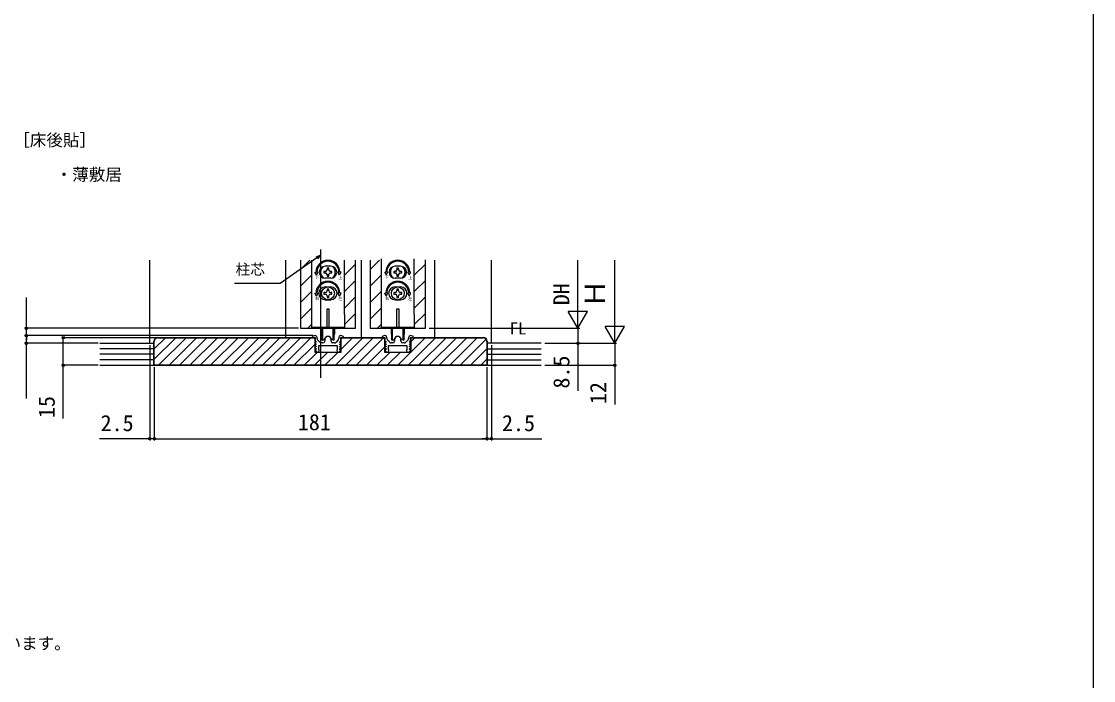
# Model space of a CAD drawing. Units: millimetres, scale not verified. Extents: x -525 to 525, y -783 to 779.
# Drawn here: x -58 to 525, y -16 to 343 of the extents above; entities that cross this region are included whole.
import ezdxf
from ezdxf.enums import TextEntityAlignment as Align

# ---------------------------------------------------------------- set-up
doc = ezdxf.new("R2010")
doc.units = ezdxf.units.MM
doc.header["$LTSCALE"] = 4
for name, color, linetype in [('0-2_USER1', 3, 'Continuous'), ('0-3_YKK_11', 7, 'Continuous'), ('0-5_YKK_12', 2, 'Continuous'), ('0-6_YKK_13', 4, 'Continuous'), ('0-8_YKK_D', 6, 'Continuous'), ('0-9_YKK_ZWAK', 7, 'Continuous'), ('0-A_YSS_K', 3, 'Continuous'), ('0-B_YSS_KE', 3, 'Continuous')]:
    doc.layers.add(name, color=color, linetype=linetype)
doc.styles.add('ＭＳ ゴシック', font='')
doc.styles.get('ＭＳ ゴシック').set_extended_font_data('MS Gothic')

msp = doc.modelspace()

# ---------------------------------------------------------------- linework, layer by layer
at = {"layer": '0-3_YKK_11'}
for p, q in [((102.46, 170.284), (102.46, 170.9)), ((103.962, 168.231), (102.717, 169.615)), ((106.66, 169.7), (106.66, 168.9)), ((110.06, 168.9), (110.06, 169.7)), ((114.004, 169.615), (112.758, 168.231)), ((114.26, 170.9), (114.26, 170.284)), ((140.46, 170.284), (140.46, 170.9)), ((141.962, 168.231), (140.717, 169.615)), ((144.66, 169.7), (144.66, 168.9)), ((148.06, 168.9), (148.06, 169.7)), ((152.004, 169.615), (150.758, 168.231)), ((152.26, 170.9), (152.26, 170.284)), ((105.66, 167.9), (104.706, 167.9)), ((112.015, 167.9), (111.06, 167.9)), ((143.66, 167.9), (142.706, 167.9)), ((150.015, 167.9), (149.06, 167.9))]:
    msp.add_line(p, q, dxfattribs=at)
for points in [[(101.46, 171.9), (101.36, 171.9), (99.828, 171.409), (99.907, 170.9), (101.36, 170.9), (101.36, 169.1), (101.972, 168.488), (101.811, 168.1), (101.448, 168.1), (101.335, 167.825), (101.972, 167.188), (101.811, 166.8), (101.448, 166.8), (101.335, 166.525), (101.972, 165.888), (101.811, 165.5), (101.448, 165.5), (101.335, 165.225), (101.972, 164.588), (101.811, 164.2), (101.448, 164.2), (101.335, 163.926), (102.36, 162.9), (103.36, 162.9), (103.548, 163.864), (103.36, 164.142), (103.36, 166.4)], [(103.36, 166.4), (113.36, 166.4), (113.36, 164.142), (113.173, 163.864), (113.36, 162.9), (114.36, 162.9), (115.386, 163.926), (115.272, 164.2), (114.91, 164.2), (114.749, 164.588), (115.386, 165.225), (115.272, 165.5), (114.91, 165.5), (114.749, 165.888), (115.386, 166.525), (115.272, 166.8), (114.91, 166.8), (114.749, 167.188), (115.386, 167.825), (115.272, 168.1), (114.91, 168.1), (114.749, 168.488), (115.36, 169.1), (115.36, 170.9), (116.813, 170.9), (116.893, 171.409), (115.36, 171.9), (115.26, 171.9)], [(139.46, 171.9), (139.36, 171.9), (137.828, 171.409), (137.907, 170.9), (139.36, 170.9), (139.36, 169.1), (139.972, 168.488), (139.811, 168.1), (139.448, 168.1), (139.335, 167.825), (139.972, 167.188), (139.811, 166.8), (139.448, 166.8), (139.335, 166.525), (139.972, 165.888), (139.811, 165.5), (139.448, 165.5), (139.335, 165.225), (139.972, 164.588), (139.811, 164.2), (139.448, 164.2), (139.335, 163.926), (140.36, 162.9), (141.36, 162.9), (141.548, 163.864), (141.36, 164.142), (141.36, 166.4)], [(141.36, 166.4), (151.36, 166.4), (151.36, 164.142), (151.173, 163.864), (151.36, 162.9), (152.36, 162.9), (153.386, 163.926), (153.272, 164.2), (152.91, 164.2), (152.749, 164.588), (153.386, 165.225), (153.272, 165.5), (152.91, 165.5), (152.749, 165.888), (153.386, 166.525), (153.272, 166.8), (152.91, 166.8), (152.749, 167.188), (153.386, 167.825), (153.272, 168.1), (152.91, 168.1), (152.749, 168.488), (153.36, 169.1), (153.36, 170.9), (154.813, 170.9), (154.893, 171.409), (153.36, 171.9), (153.26, 171.9)]]:
    msp.add_lwpolyline(points, dxfattribs=at)
for centre, radius, start, end in [((101.46, 170.9), 1, 0.00001, 89.99999), ((103.46, 170.284), 1, 180.00001, 221.98721), ((108.36, 169.7), 1.7, 359.99999, 180.00001), ((113.26, 170.284), 1, 318.01279, 359.99999), ((115.26, 170.9), 1, 90.00001, 179.99999), ((139.46, 170.9), 1, 0.00001, 89.99999), ((141.46, 170.284), 1, 180.00001, 221.98721), ((146.36, 169.7), 1.7, 359.99999, 180.00001), ((151.26, 170.284), 1, 318.01279, 359.99999), ((153.26, 170.9), 1, 90.00001, 179.99999), ((104.706, 168.9), 1, 221.98723, 270.00001), ((105.66, 168.9), 1, 270.00001, 359.99999), ((111.06, 168.9), 1, 180.00001, 269.99999), ((112.015, 168.9), 1, 269.99999, 318.01277), ((142.706, 168.9), 1, 221.98723, 270.00001), ((143.66, 168.9), 1, 270.00001, 359.99999), ((149.06, 168.9), 1, 180.00001, 269.99999), ((150.015, 168.9), 1, 269.99999, 318.01277)]:
    msp.add_arc(centre, radius, start, end, dxfattribs=at)
at = {"layer": '0-5_YKK_12'}
for p, q in [((104.361, 218.7), (104.361, 148.889)), ((11.36, 167.697), (11.36, 212.866)), ((85.36, 170.9), (85.36, 212.866)), ((93.36, 207.785), (98.462, 212.887)), ((93.36, 212.866), (93.36, 175.9)), ((117.36, 204.844), (123.36, 210.844)), ((126.36, 212.866), (126.36, 170.9)), ((131.36, 207.785), (136.462, 212.887)), ((131.36, 212.866), (131.36, 175.9)), ((155.36, 204.844), (161.36, 210.844)), ((166.36, 212.866), (166.36, 170.9)), ((197.36, 167.697), (197.36, 212.866)), ((93.36, 198.805), (99.36, 204.805)), ((131.36, 198.805), (137.36, 204.805)), ((117.36, 195.864), (123.36, 201.864)), ((155.36, 195.864), (161.36, 201.864)), ((93.36, 189.825), (99.36, 195.825)), ((117.36, 186.884), (123.36, 192.884)), ((131.36, 189.825), (137.36, 195.825)), ((155.36, 186.884), (161.36, 192.884)), ((93.36, 180.844), (99.36, 186.844)), ((131.36, 180.844), (137.36, 186.844)), ((117.36, 177.904), (123.36, 183.904)), ((155.36, 177.904), (161.36, 183.904)), ((97.396, 175.9), (99.36, 177.864)), ((135.396, 175.9), (137.36, 177.864))]:
    msp.add_line(p, q, dxfattribs=at)
for points in [[(93.36, 175.9), (123.36, 175.9), (123.36, 212.866)], [(131.36, 175.9), (161.36, 175.9), (161.36, 213.066)]]:
    msp.add_lwpolyline(points, dxfattribs=at)
at = {"layer": '0-6_YKK_13'}
for p, q in [((99.36, 212.866), (99.36, 183.4)), ((117.36, 183.4), (117.36, 212.866)), ((137.36, 213.7), (137.36, 183.4)), ((155.36, 183.4), (155.36, 213.7)), ((101.244, 206.4), (101.86, 206.4)), ((102.11, 204.9), (101.244, 206.4)), ((102.11, 204.9), (102.976, 206.4)), ((102.36, 206.4), (102.976, 206.4)), ((107.04, 206.84), (106.16, 206.84)), ((106.16, 206.84), (106.16, 205.96)), ((106.16, 205.96), (107.04, 205.96)), ((109.86, 209.65), (106.86, 209.65)), ((107.92, 208.6), (107.92, 207.72)), ((108.8, 208.6), (107.92, 208.6)), ((107.92, 205.08), (107.92, 204.2)), ((108.8, 207.72), (108.8, 208.6)), ((108.8, 204.2), (108.8, 205.08)), ((110.56, 206.84), (109.68, 206.84)), ((109.68, 205.96), (110.56, 205.96)), ((110.56, 205.96), (110.56, 206.84)), ((114.36, 206.4), (113.744, 206.4)), ((114.61, 204.9), (113.744, 206.4)), ((139.244, 206.4), (139.86, 206.4)), ((140.11, 204.9), (139.244, 206.4)), ((140.11, 204.9), (140.976, 206.4)), ((140.36, 206.4), (140.976, 206.4)), ((145.04, 206.84), (144.16, 206.84)), ((144.16, 206.84), (144.16, 205.96)), ((144.16, 205.96), (145.04, 205.96)), ((147.86, 209.65), (144.86, 209.65)), ((145.92, 208.6), (145.92, 207.72)), ((146.8, 208.6), (145.92, 208.6)), ((145.92, 205.08), (145.92, 204.2)), ((146.8, 207.72), (146.8, 208.6)), ((146.8, 204.2), (146.8, 205.08)), ((148.56, 206.84), (147.68, 206.84)), ((147.68, 205.96), (148.56, 205.96)), ((148.56, 205.96), (148.56, 206.84)), ((152.36, 206.4), (151.744, 206.4)), ((152.61, 204.9), (151.744, 206.4)), ((109.86, 203.15), (106.86, 203.15)), ((106.86, 198.4), (109.86, 198.4)), ((107.92, 204.2), (108.8, 204.2)), ((147.86, 203.15), (144.86, 203.15)), ((144.86, 198.4), (147.86, 198.4)), ((145.92, 204.2), (146.8, 204.2)), ((101.244, 194.9), (101.86, 194.9)), ((102.11, 193.4), (101.244, 194.9)), ((102.11, 193.4), (102.976, 194.9)), ((102.36, 194.9), (102.976, 194.9)), ((107.04, 195.34), (106.16, 195.34)), ((106.16, 195.34), (106.16, 194.46)), ((106.16, 194.46), (107.04, 194.46)), ((107.92, 197.1), (107.92, 196.22)), ((108.8, 197.1), (107.92, 197.1)), ((107.92, 193.58), (107.92, 192.7)), ((107.92, 192.7), (108.8, 192.7)), ((108.8, 196.22), (108.8, 197.1)), ((108.8, 192.7), (108.8, 193.58)), ((110.56, 195.34), (109.68, 195.34)), ((109.68, 194.46), (110.56, 194.46)), ((110.56, 194.46), (110.56, 195.34)), ((114.61, 193.4), (113.744, 194.9)), ((114.36, 194.9), (113.744, 194.9)), ((114.61, 193.4), (115.476, 194.9)), ((115.476, 194.9), (114.86, 194.9)), ((139.244, 194.9), (139.86, 194.9)), ((140.11, 193.4), (139.244, 194.9)), ((140.11, 193.4), (140.976, 194.9)), ((140.36, 194.9), (140.976, 194.9)), ((145.04, 195.34), (144.16, 195.34)), ((144.16, 195.34), (144.16, 194.46)), ((144.16, 194.46), (145.04, 194.46)), ((145.92, 197.1), (145.92, 196.22)), ((146.8, 197.1), (145.92, 197.1)), ((145.92, 193.58), (145.92, 192.7)), ((145.92, 192.7), (146.8, 192.7)), ((146.8, 196.22), (146.8, 197.1)), ((146.8, 192.7), (146.8, 193.58)), ((148.56, 195.34), (147.68, 195.34)), ((147.68, 194.46), (148.56, 194.46)), ((148.56, 194.46), (148.56, 195.34)), ((152.61, 193.4), (151.744, 194.9)), ((152.36, 194.9), (151.744, 194.9)), ((152.61, 193.4), (153.476, 194.9)), ((153.476, 194.9), (152.86, 194.9)), ((106.86, 191.4), (109.86, 191.4)), ((144.86, 191.4), (147.86, 191.4)), ((99.36, 183.4), (99.36, 175.9)), ((107.86, 186.4), (108.86, 186.4)), ((107.86, 176.2), (107.86, 186.4)), ((108.86, 186.4), (108.86, 176.2)), ((137.36, 183.4), (137.36, 175.9)), ((145.86, 186.4), (146.86, 186.4)), ((145.86, 176.2), (145.86, 186.4)), ((146.86, 186.4), (146.86, 176.2)), ((99.36, 176.4), (117.36, 176.4)), ((104.86, 172.652), (104.86, 175.9)), ((105.11, 169.4), (105.11, 175.9)), ((105.51, 169.4), (105.51, 175.9)), ((108.86, 176.2), (107.86, 176.2)), ((111.21, 169.4), (111.21, 175.9)), ((111.86, 175.9), (111.86, 172.652)), ((137.36, 176.4), (155.36, 176.4)), ((142.86, 172.652), (142.86, 175.9)), ((143.11, 169.4), (143.11, 175.9)), ((143.51, 169.4), (143.51, 175.9)), ((146.86, 176.2), (145.86, 176.2)), ((149.21, 169.4), (149.21, 175.9)), ((149.86, 175.9), (149.86, 172.652)), ((105.108, 172.357), (105.11, 172.356)), ((105.11, 172.4), (105.11, 169.4)), ((105.51, 169.4), (105.11, 169.4)), ((105.51, 169.4), (106.13, 169.626)), ((111.21, 169.4), (110.591, 169.626)), ((111.61, 169.4), (111.61, 172.4)), ((111.61, 172.356), (111.612, 172.357)), ((143.108, 172.357), (143.11, 172.356)), ((143.11, 172.4), (143.11, 169.4)), ((143.51, 169.4), (143.11, 169.4)), ((143.51, 169.4), (144.13, 169.626)), ((149.21, 169.4), (148.591, 169.626)), ((149.61, 169.4), (149.61, 172.4)), ((149.61, 172.356), (149.612, 172.357))]:
    msp.add_line(p, q, dxfattribs=at)
for points in [[(114.61, 204.9), (115.476, 206.4), (114.86, 206.4)], [(152.61, 204.9), (153.476, 206.4), (152.86, 206.4)], [(117.36, 183.4), (117.36, 175.9), (99.36, 175.9)], [(155.36, 183.4), (155.36, 175.9), (137.36, 175.9)], [(111.61, 175.9), (111.61, 169.4), (111.21, 169.4)], [(149.61, 175.9), (149.61, 169.4), (149.21, 169.4)]]:
    msp.add_lwpolyline(points, dxfattribs=at)
for centre in [(108.36, 194.9), (146.36, 194.9)]:
    msp.add_circle(centre, 3.5, dxfattribs=at)
for centre, radius, start, end in [((108.36, 206.4), 6.5, 0, 180), ((108.36, 206.4), 6, 0, 180), ((146.36, 206.4), 6.5, 0, 180), ((146.36, 206.4), 6, 0, 180), ((106.86, 206.4), 3.25, 90, 270), ((108.36, 206.4), 4, 129.83844, 230.16156), ((107.04, 207.72), 0.88, 270, 0), ((107.04, 205.08), 0.88, 0, 90), ((109.68, 207.72), 0.88, 180, 270), ((109.68, 205.08), 0.88, 90, 180), ((109.86, 206.4), 3.25, 270, 90), ((108.36, 206.4), 4, 309.83844, 50.16156), ((144.86, 206.4), 3.25, 90, 270), ((146.36, 206.4), 4, 129.83844, 230.16156), ((145.04, 207.72), 0.88, 270, 0), ((145.04, 205.08), 0.88, 0, 90), ((147.68, 207.72), 0.88, 180, 270), ((147.68, 205.08), 0.88, 90, 180), ((147.86, 206.4), 3.25, 270, 90), ((146.36, 206.4), 4, 309.83844, 50.16156), ((108.36, 194.9), 6.5, 0, 180), ((108.36, 194.9), 6, 0, 180), ((106.86, 194.9), 3.5, 90, 270), ((109.86, 194.9), 3.5, 270, 90), ((146.36, 194.9), 6.5, 0, 180), ((146.36, 194.9), 6, 0, 180), ((144.86, 194.9), 3.5, 90, 270), ((147.86, 194.9), 3.5, 270, 90), ((107.04, 196.22), 0.88, 270, 0), ((107.04, 193.58), 0.88, 0, 90), ((109.68, 196.22), 0.88, 180, 270), ((109.68, 193.58), 0.88, 90, 180), ((145.04, 196.22), 0.88, 270, 0), ((145.04, 193.58), 0.88, 0, 90), ((147.68, 196.22), 0.88, 180, 270), ((147.68, 193.58), 0.88, 90, 180), ((105.16, 172.652), 0.3, 180, 260), ((105.959, 170.096), 0.5, 290, 343.84988), ((108.36, 169.4), 2, 16.15012, 163.84988), ((110.762, 170.096), 0.5, 196.15012, 250), ((111.56, 172.652), 0.3, 280, 0), ((143.16, 172.652), 0.3, 180, 260), ((143.959, 170.096), 0.5, 290, 343.84988), ((146.36, 169.4), 2, 16.15012, 163.84988), ((148.762, 170.096), 0.5, 196.15012, 250), ((149.56, 172.652), 0.3, 280, 0)]:
    msp.add_arc(centre, radius, start, end, dxfattribs=at)
at = {"layer": '0-8_YKK_D'}
for p, q in [((244.41, 186.4), (244.41, 212.866)), ((264.41, 178.2), (264.41, 212.866)), ((-55.689, 175.897), (-55.689, 192.565)), ((244.41, 175.9), (244.41, 194.087)), ((244.41, 175.9), (239.16, 184.994)), ((249.66, 184.994), (239.16, 184.994)), ((244.41, 175.9), (249.66, 184.994)), ((264.41, 167.7), (264.41, 185.887)), ((92.36, 175.897), (-56.689, 175.897)), ((-55.689, 171.9), (-55.689, 175.897)), ((163.36, 175.9), (245.41, 175.9)), ((214.91, 175.9), (245.41, 175.9)), ((264.41, 167.7), (259.16, 176.794)), ((269.66, 176.794), (259.16, 176.794)), ((264.41, 167.7), (269.66, 176.794)), ((100.407, 171.9), (-56.689, 171.9)), ((100.407, 171.9), (-56.689, 171.9)), ((-55.689, 171.9), (-55.689, 169.35)), ((-55.689, 167.7), (-55.689, 171.9)), ((14.86, 170.7), (-36.689, 170.7)), ((-35.689, 155.7), (-35.689, 170.7)), ((-16.689, 167.7), (-56.689, 167.7)), ((-55.689, 137.706), (-55.689, 167.7)), ((11.36, 166.7), (11.36, 114.7)), ((197.36, 166.7), (197.36, 114.7)), ((226.41, 167.7), (265.41, 167.7)), ((226.41, 167.7), (265.41, 167.7)), ((226.41, 167.7), (245.41, 167.7)), ((-16.689, 155.7), (-36.689, 155.7)), ((-35.689, 126.818), (-35.689, 155.7)), ((13.86, 154.7), (13.86, 114.7)), ((13.86, 154.7), (13.86, 114.7)), ((194.86, 154.7), (194.86, 114.7)), ((194.86, 154.7), (194.86, 114.7)), ((226.41, 155.7), (265.41, 155.7)), ((11.36, 115.7), (-15.967, 115.7)), ((13.86, 115.7), (11.36, 115.7)), ((13.86, 115.7), (194.86, 115.7)), ((13.86, 115.7), (16.41, 115.7)), ((194.86, 115.7), (192.31, 115.7)), ((194.86, 115.7), (197.36, 115.7)), ((197.36, 115.7), (224.688, 115.7))]:
    msp.add_line(p, q, dxfattribs=at)
for points in [[(104.361, 215.649), (102.272, 214.186), (82.307, 200.206), (57.526, 200.206)], [(101.88, 214.746), (104.361, 215.649), (102.664, 213.627)], [(244.41, 175.9), (244.41, 167.7), (244.41, 141.855)], [(264.41, 167.7), (264.41, 155.7), (264.41, 134.423)]]:
    msp.add_lwpolyline(points, dxfattribs=at)
for centre in [(-55.689, 175.897), (-55.689, 171.9), (-55.689, 171.9), (-35.689, 170.7), (-55.689, 167.7), (244.41, 167.7), (-35.689, 155.7), (264.41, 155.7), (11.36, 115.7), (13.86, 115.7), (13.86, 115.7), (194.86, 115.7), (194.86, 115.7), (197.36, 115.7)]:
    msp.add_circle(centre, 0.637, dxfattribs=at)
at = {"layer": '0-9_YKK_ZWAK'}
msp.add_lwpolyline([(-525, -783.3), (525, -783.3), (525, 746.7)], dxfattribs=at)
at = {"layer": '0-A_YSS_K'}
for p, q in [((13.86, 164.66), (19.901, 170.7)), ((13.86, 159.003), (25.557, 170.7)), ((16.214, 155.7), (31.214, 170.7)), ((21.871, 155.7), (36.871, 170.7)), ((27.528, 155.7), (42.528, 170.7)), ((33.185, 155.7), (48.185, 170.7)), ((38.842, 155.7), (53.842, 170.7)), ((44.499, 155.7), (59.499, 170.7)), ((50.155, 155.7), (65.155, 170.7)), ((55.812, 155.7), (70.812, 170.7)), ((61.469, 155.7), (76.469, 170.7)), ((67.126, 155.7), (82.126, 170.7)), ((72.783, 155.7), (87.783, 170.7)), ((78.44, 155.7), (93.44, 170.7)), ((84.097, 155.7), (99.097, 170.7)), ((112.381, 155.7), (127.381, 170.7)), ((115.56, 170.194), (116.067, 170.7)), ((115.56, 164.537), (121.724, 170.7)), ((118.038, 155.7), (133.038, 170.7)), ((123.694, 155.7), (138.677, 170.683)), ((151.979, 155.7), (166.979, 170.7)), ((153.56, 168.596), (155.665, 170.7)), ((153.56, 162.939), (161.322, 170.7)), ((157.636, 155.7), (172.636, 170.7)), ((163.292, 155.7), (178.292, 170.7)), ((168.949, 155.7), (183.949, 170.7)), ((174.606, 155.7), (189.606, 170.7)), ((180.263, 155.7), (194.461, 169.899)), ((-15.689, 167.7), (13.86, 167.7)), ((13.86, 164.7), (-15.689, 164.7)), ((89.753, 155.7), (101.16, 167.107)), ((129.351, 155.7), (139.16, 165.509)), ((185.92, 155.7), (194.86, 164.641)), ((224.41, 167.7), (194.86, 167.7)), ((194.86, 164.7), (224.41, 164.7)), ((13.86, 161.7), (-15.689, 161.7)), ((13.86, 158.7), (-15.689, 158.7)), ((95.41, 155.7), (102.61, 162.9)), ((101.067, 155.7), (108.267, 162.9)), ((106.724, 155.7), (113.924, 162.9)), ((135.008, 155.7), (142.208, 162.9)), ((140.665, 155.7), (147.865, 162.9)), ((146.322, 155.7), (153.522, 162.9)), ((191.577, 155.7), (194.86, 158.984)), ((194.86, 161.7), (224.41, 161.7)), ((194.86, 158.7), (224.41, 158.7)), ((-15.689, 155.7), (224.41, 155.7))]:
    msp.add_line(p, q, dxfattribs=at)
at = {"layer": '0-B_YSS_KE'}
msp.add_line((13.86, 155.7), (13.86, 168.7), dxfattribs=at)
for points in [[(15.86, 170.9), (100.743, 170.9), (101.36, 170.283), (101.36, 164), (101.16, 164)], [(15.86, 170.7), (100.66, 170.7), (101.16, 170.2), (101.16, 164), (101.16, 162.9), (115.56, 162.9), (115.56, 164), (115.56, 170.2), (116.06, 170.7), (138.66, 170.7), (139.16, 170.2), (139.16, 164), (139.16, 162.9), (153.56, 162.9), (153.56, 164), (153.56, 170.2), (154.06, 170.7), (192.86, 170.7)], [(115.56, 164), (115.36, 164), (115.36, 170.283), (115.977, 170.9), (138.743, 170.9), (139.36, 170.283), (139.36, 164), (139.16, 164)], [(153.56, 164), (153.36, 164), (153.36, 170.283), (153.977, 170.9), (192.86, 170.9)], [(20.86, 155.7), (20.86, 155.5), (13.66, 155.5), (13.66, 168.7)], [(194.86, 168.7), (194.86, 155.7), (187.86, 155.7), (20.86, 155.7), (13.86, 155.7)], [(195.06, 168.7), (195.06, 155.5), (187.86, 155.5), (187.86, 155.7)]]:
    msp.add_lwpolyline(points, dxfattribs=at)
for centre, radius, start, end in [((15.86, 168.7), 2.2, 90, 180), ((15.86, 168.7), 2, 90, 180), ((192.86, 168.7), 2.2, 360, 90), ((192.86, 168.7), 2, 0, 90)]:
    msp.add_arc(centre, radius, start, end, dxfattribs=at)

# ---------------------------------------------------------------- texts
at = {"layer": '0-2_USER1', "style": 'ＭＳ ゴシック'}
for s, p in [('［床後貼］', (-62.89, 273.043)), ('・薄敷居', (-39.788, 254.298)), ('FL', (207.337, 170.499)), ('※有効開口寸法公式は、枠厚に化粧シート厚も加えて算出しています。', (-319.607, -0.97))]:
    msp.add_text(s, height=6.598, dxfattribs=at).set_placement(p, align=Align.BOTTOM_LEFT)
at = {"layer": '0-6_YKK_13', "style": 'ＭＳ ゴシック'}
for s, p in [('下', (101.331, 202.356)), ('上', (114.005, 202.187)), ('下', (139.331, 202.356)), ('上', (152.005, 202.187)), ('右', (101.44, 190.832)), ('左', (113.981, 190.796)), ('右', (139.44, 190.832)), ('左', (151.981, 190.796))]:
    msp.add_text(s, height=1.558, dxfattribs=at).set_placement(p, align=Align.BOTTOM_LEFT)
at = {"layer": '0-8_YKK_D', "style": 'ＭＳ ゴシック'}
for s, height, p in [('柱芯', 5.865, (58.094, 203.246)), ('2.5', 8.798, (-15.353, 117.2)), ('181', 8.798, (91.985, 117.7)), ('2.5', 8.798, (203.074, 117.2))]:
    msp.add_text(s, height=height, dxfattribs=at).set_placement(p, align=Align.BOTTOM_LEFT)
for s, height, p in [('DH', 8.798, (242.41, 188.417)), ('Ｈ', 11, (262.41, 187.181)), ('8.5', 8.798, (242.41, 143.037)), ('12', 8.798, (262.41, 134.582)), ('15', 8.798, (-37.689, 126.977))]:
    msp.add_text(s, height=height, rotation=90, dxfattribs=at).set_placement(p, align=Align.BOTTOM_LEFT)

doc.saveas('drawing.dxf')
